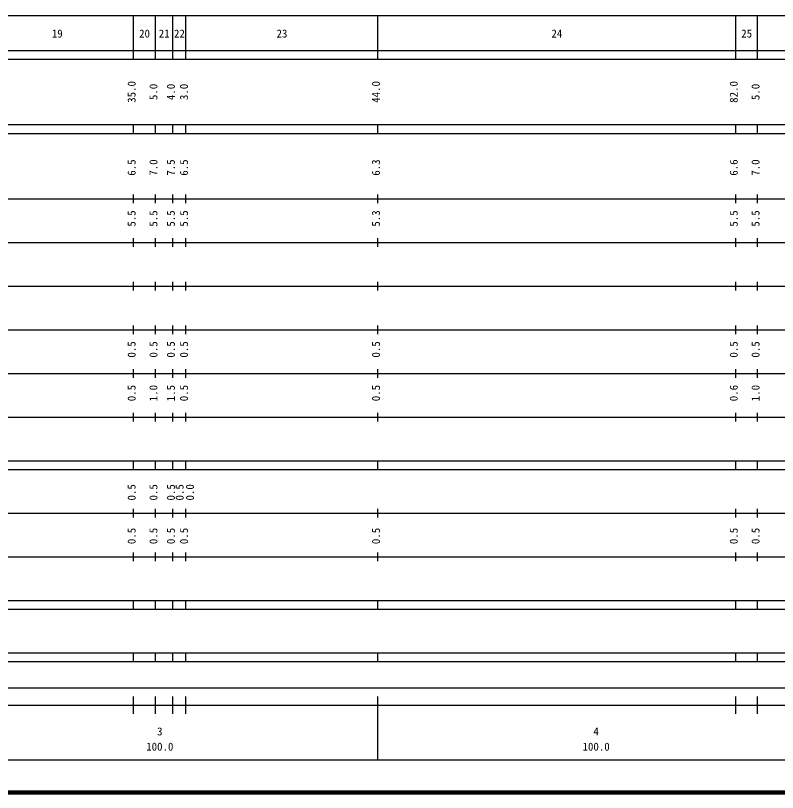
# Model space of a CAD drawing. Units: millimetres on the paper, enlarged 1000 times. Extents: x 40000 to 680000, y 20000 to 380000.
# Drawn here: x 284935 to 459562, y 20000 to 198000 of the extents above; entities that cross this region are included whole.
import ezdxf
from ezdxf.enums import TextEntityAlignment as Align

# ---------------------------------------------------------------- set-up
doc = ezdxf.new("R2010")
doc.units = ezdxf.units.MM
doc.header["$LTSCALE"] = 1000
doc.layers.add('M-TTL', color=2, linetype='Continuous', lineweight=140)
doc.layers.add('M-TTL-BAND', color=7, linetype='Continuous', lineweight=25)
doc.styles.add('ＭＳ ゴシック', font='')
doc.styles.get('ＭＳ ゴシック').set_extended_font_data('MS Gothic')

msp = doc.modelspace()

# ---------------------------------------------------------------- linework, layer by layer
at = {"layer": 'M-TTL'}
msp.add_line((40000, 20000), (680000, 20000), dxfattribs=at)
at = {"layer": 'M-TTL-BAND'}
for p, q in [((68000, 198000), (579000, 198000)), ((312000, 188000), (312000, 198000)), ((317000, 188000), (317000, 198000)), ((321000, 188000), (321000, 198000)), ((324000, 188000), (324000, 198000)), ((368000, 188000), (368000, 198000)), ((450000, 188000), (450000, 198000)), ((455000, 188000), (455000, 198000)), ((40000, 190000), (579000, 190000)), ((40000, 188000), (579000, 188000)), ((40000, 173000), (579000, 173000)), ((312000, 171000), (312000, 173000)), ((317000, 171000), (317000, 173000)), ((321000, 171000), (321000, 173000)), ((324000, 171000), (324000, 173000)), ((368000, 171000), (368000, 173000)), ((450000, 171000), (450000, 173000)), ((455000, 171000), (455000, 173000)), ((40000, 171000), (579000, 171000)), ((312000, 155000), (312000, 157000)), ((317000, 155000), (317000, 157000)), ((321000, 155000), (321000, 157000)), ((324000, 155000), (324000, 157000)), ((368000, 155000), (368000, 157000)), ((450000, 155000), (450000, 157000)), ((455000, 155000), (455000, 157000)), ((40000, 156000), (579000, 156000)), ((46000, 146000), (579000, 146000)), ((312000, 145000), (312000, 147000)), ((317000, 145000), (317000, 147000)), ((321000, 145000), (321000, 147000)), ((324000, 145000), (324000, 147000)), ((368000, 145000), (368000, 147000)), ((450000, 145000), (450000, 147000)), ((455000, 145000), (455000, 147000)), ((52000, 136000), (579000, 136000)), ((312000, 135000), (312000, 137000)), ((317000, 135000), (317000, 137000)), ((321000, 135000), (321000, 137000)), ((324000, 135000), (324000, 137000)), ((368000, 135000), (368000, 137000)), ((450000, 135000), (450000, 137000)), ((455000, 135000), (455000, 137000)), ((312000, 125000), (312000, 127000)), ((317000, 125000), (317000, 127000)), ((321000, 125000), (321000, 127000)), ((324000, 125000), (324000, 127000)), ((368000, 125000), (368000, 127000)), ((450000, 125000), (450000, 127000)), ((455000, 125000), (455000, 127000)), ((46000, 126000), (579000, 126000)), ((52000, 116000), (579000, 116000)), ((312000, 115000), (312000, 117000)), ((317000, 115000), (317000, 117000)), ((321000, 115000), (321000, 117000)), ((324000, 115000), (324000, 117000)), ((368000, 115000), (368000, 117000)), ((450000, 115000), (450000, 117000)), ((455000, 115000), (455000, 117000)), ((312000, 105000), (312000, 107000)), ((317000, 105000), (317000, 107000)), ((321000, 105000), (321000, 107000)), ((324000, 105000), (324000, 107000)), ((368000, 105000), (368000, 107000)), ((450000, 105000), (450000, 107000)), ((455000, 105000), (455000, 107000)), ((46000, 106000), (579000, 106000)), ((40000, 96000), (579000, 96000)), ((312000, 94000), (312000, 96000)), ((317000, 94000), (317000, 96000)), ((321000, 94000), (321000, 96000)), ((324000, 94000), (324000, 96000)), ((368000, 94000), (368000, 96000)), ((450000, 94000), (450000, 96000)), ((455000, 94000), (455000, 96000)), ((40000, 94000), (579000, 94000)), ((49000, 84000), (579000, 84000)), ((312000, 83000), (312000, 85000)), ((317000, 83000), (317000, 85000)), ((321000, 83000), (321000, 85000)), ((324000, 83000), (324000, 85000)), ((368000, 83000), (368000, 85000)), ((450000, 83000), (450000, 85000)), ((455000, 83000), (455000, 85000)), ((312000, 73000), (312000, 75000)), ((317000, 73000), (317000, 75000)), ((321000, 73000), (321000, 75000)), ((324000, 73000), (324000, 75000)), ((368000, 73000), (368000, 75000)), ((450000, 73000), (450000, 75000)), ((455000, 73000), (455000, 75000)), ((40000, 74000), (579000, 74000)), ((40000, 64000), (579000, 64000)), ((312000, 62000), (312000, 64000)), ((317000, 62000), (317000, 64000)), ((321000, 62000), (321000, 64000)), ((324000, 62000), (324000, 64000)), ((368000, 62000), (368000, 64000)), ((450000, 62000), (450000, 64000)), ((455000, 62000), (455000, 64000)), ((40000, 62000), (579000, 62000)), ((40000, 52000), (579000, 52000)), ((312000, 50000), (312000, 52000)), ((317000, 50000), (317000, 52000)), ((321000, 50000), (321000, 52000)), ((324000, 50000), (324000, 52000)), ((368000, 50000), (368000, 52000)), ((450000, 50000), (450000, 52000)), ((455000, 50000), (455000, 52000)), ((40000, 50000), (579000, 50000)), ((71000, 44000), (565000, 44000)), ((312000, 38000), (312000, 42000)), ((317000, 38000), (317000, 42000)), ((321000, 38000), (321000, 42000)), ((324000, 38000), (324000, 42000)), ((368000, 27500), (368000, 42000)), ((450000, 38000), (450000, 42000)), ((455000, 38000), (455000, 42000)), ((40000, 40000), (579000, 40000)), ((68000, 27500), (579000, 27500))]:
    msp.add_line(p, q, dxfattribs=at)

# ---------------------------------------------------------------- texts
at = {"layer": 'M-TTL-BAND', "style": 'ＭＳ ゴシック'}
for s, p in [('19', (294500, 192405)), ('20', (314500, 192405)), ('21', (319000, 192405)), ('22', (322500, 192405)), ('23', (346000, 192405)), ('24', (409000, 192405)), ('25', (452500, 192405)), ('3', (318000, 32523)), ('4', (418000, 32523)), ('100.0', (318000, 29033)), ('100.0', (418000, 29033))]:
    msp.add_text(s, height=1833, dxfattribs=at).set_placement(p, align=Align.BOTTOM_CENTER)
for s, p in [('35.0', (313000, 180500)), ('5.0', (318000, 180500)), ('4.0', (322000, 180500)), ('3.0', (325000, 180500)), ('44.0', (369000, 180500)), ('82.0', (451000, 180500)), ('5.0', (456000, 180500)), ('6.5', (313000, 163174)), ('7.0', (318000, 163174)), ('7.5', (322000, 163174)), ('6.5', (325000, 163174)), ('6.3', (369000, 163174)), ('6.6', (451000, 163174)), ('7.0', (456000, 163174)), ('5.5', (313000, 151500)), ('5.5', (318000, 151500)), ('5.5', (322000, 151500)), ('5.5', (325000, 151500)), ('5.3', (369000, 151500)), ('5.5', (451000, 151500)), ('5.5', (456000, 151500)), ('0.5', (313000, 121500)), ('0.5', (318000, 121500)), ('0.5', (322000, 121500)), ('0.5', (325000, 121500)), ('0.5', (369000, 121500)), ('0.5', (451000, 121500)), ('0.5', (456000, 121500)), ('0.5', (313000, 111500)), ('1.0', (318000, 111500)), ('1.5', (322000, 111500)), ('0.5', (325000, 111500)), ('0.5', (369000, 111500)), ('0.6', (451000, 111500)), ('1.0', (456000, 111500)), ('0.5', (313000, 88764)), ('0.5', (318000, 88764)), ('0.5', (322000, 88764)), ('0.5', (324000, 88764)), ('0.0', (326370, 88764)), ('0.5', (313000, 78764)), ('0.5', (318000, 78764)), ('0.5', (322000, 78764)), ('0.5', (325000, 78764)), ('0.5', (369000, 78764)), ('0.5', (451000, 78764)), ('0.5', (456000, 78764))]:
    msp.add_text(s, height=1833, rotation=90, dxfattribs=at).set_placement(p, align=Align.BOTTOM_CENTER)

doc.saveas('drawing.dxf')
